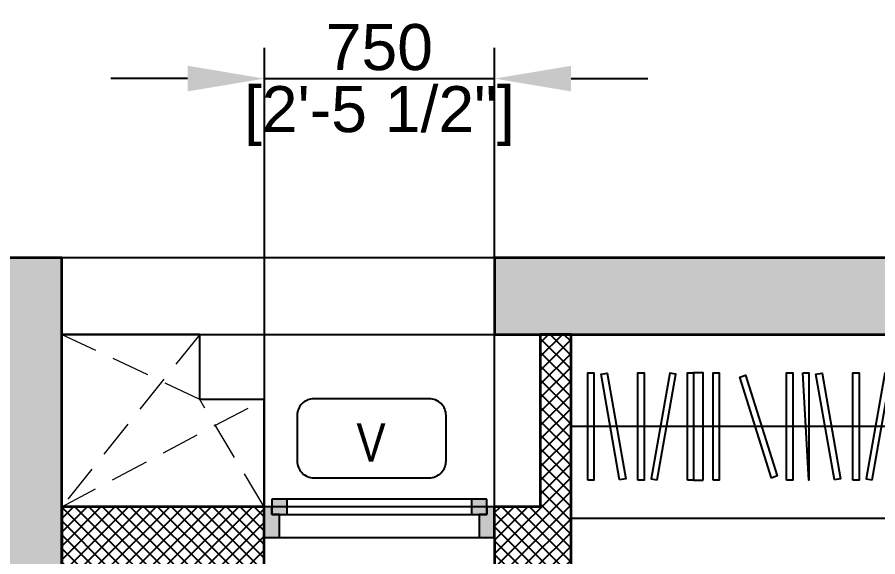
# Model space of a CAD drawing. Header units: millimetres. Extents: x -10395 to 134206, y 1012 to 180803.
# Drawn here: x 122075 to 124881, y 156013 to 157772 of the extents above; entities that cross this region are included whole.
import ezdxf
from ezdxf.enums import TextEntityAlignment as Align

# ---------------------------------------------------------------- set-up
doc = ezdxf.new("R2010")
doc.units = ezdxf.units.MM
doc.linetypes.add('( Hidden )', pattern=[0.375, 0.25, -0.125])
for name, color, linetype in [('A-Dimensions', 4, 'Continuous'), ('A-Hatch', 252, 'Continuous'), ('A-KBR-01-Wardrobe', 253, 'Continuous'), ('A-Room Boundary', 44, 'Continuous'), ('A-Shaft Line', 253, 'Continuous'), ('A-Shaft Wall', 253, 'Continuous'), ('A-Text Main', 44, 'Continuous'), ('A-Ventilator', 4, 'Continuous')]:
    doc.layers.add(name, color=color, linetype=linetype)
doc.layers.add('A-Wall', color=240, linetype='Continuous', lineweight=35)
doc.styles.add('2024-08-29_TOWER-A$0$simplex-0.8', font='simplex.shx', dxfattribs={"width": 0.8})
doc.styles.add('ARIAL', font='ARIALN.TTF')
doc.styles.add('S', font='arial.ttf', dxfattribs={"height": 150})
doc.dimstyles.new('DIMSMALL', dxfattribs={"dimtxt": 150, "dimasz": 250, "dimexe": 100, "dimexo": 100, "dimgap": 25, "dimtad": 1, "dimdec": 0, "dimtxsty": 'S', "dimcen": 0, "dimdle": 100, "dimclrd": 8, "dimclre": 8, "dimclrt": 256, "dimazin": 3, "dimtfac": 1, "dimtdec": 0, "dimtix": 1, "dimtmove": 0, "dimatfit": 3, "dimldrblk": '12_DatumFilled', "dimlwd": -1, "dimlwe": -1, "dimarcsym": 1})

# ---------------------------------------------------------------- blocks, each defined once
blk = doc.blocks.new('*D190')
at = {"layer": 'A-Dimensions', "color": 8, "transparency": 16777216}
for p, q in [((122881, 156150.6), (122881, 157671.6)), ((123631, 156150.6), (123631, 157671.6)), ((122631, 157571.6), (122381, 157571.6)), ((122881, 157571.6), (123631, 157571.6)), ((123881, 157571.6), (124131, 157571.6))]:
    blk.add_line(p, q, dxfattribs=at)
for points in [[(122631, 157613.3), (122631, 157529.9), (122881, 157571.6)], [(123881, 157613.3), (123881, 157529.9), (123631, 157571.6)]]:
    blk.add_solid(points, dxfattribs=at)
at = {"layer": 'Defpoints', "color": 0, "transparency": 16777216}
for p in [(123631, 157571.6), (122881, 156050.6), (123631, 156050.6)]:
    blk.add_point(p, dxfattribs=at)
at = {"layer": 'A-Dimensions', "lineweight": 30, "transparency": 16777216, "char_height": 150, "attachment_point": 5, "style": 'S'}
for s, insert in [('\\A1;750', (123256, 157673.2)), ('\\A1;[2\'-5 1/2"]', (123256, 157449.5))]:
    blk.add_mtext(s, dxfattribs=dict(at, insert=insert))
blk = doc.blocks.new('12_DatumFilled')
at = {"color": 8, "linetype": 'ByBlock'}
blk.add_solid([(0, 0.577), (-1, 0), (0, -0.577)], dxfattribs=at)
blk = doc.blocks.new('3BHK  WEST_UN-3$0$hjjhykl')
at = {"layer": 'A-KBR-01-Wardrobe', "linetype": 'Continuous'}
for points in [[(15771930.5, 1053024.5), (15774675.5, 1053024.8), (15774675.5, 1052424.8), (15771930.5, 1052424.5)], [(15771985.1, 1052549.4), (15771985.1, 1052899.4), (15772005.1, 1052899.4), (15772005.1, 1052549.4)], [(15772088.8, 1052550.3), (15772028, 1052895), (15772047.7, 1052898.4), (15772108.5, 1052553.7)], [(15772148.6, 1052549.4), (15772148.6, 1052899.4), (15772168.6, 1052899.4), (15772168.6, 1052549.4)], [(15772211.5, 1052550.3), (15772272.3, 1052895), (15772252.6, 1052898.4), (15772191.8, 1052553.7)], [(15772309.7, 1052549.4), (15772309.7, 1052899.4), (15772329.7, 1052899.4), (15772329.7, 1052549.4)], [(15772360.7, 1052549.4), (15772360.7, 1052899.4), (15772329.1, 1052899.5), (15772329.1, 1052549.5)], [(15772393.6, 1052549.5), (15772393.6, 1052899.5), (15772413.6, 1052899.5), (15772413.6, 1052549.5)], [(15772633, 1052549.5), (15772633, 1052899.5), (15772653, 1052899.5), (15772653, 1052549.5)], [(15772686, 1052899.5), (15772706, 1052899.5), (15772706, 1052549.5)], [(15772789.6, 1052550.4), (15772728.8, 1052895.1), (15772748.5, 1052898.5), (15772809.3, 1052553.9)], [(15772849.4, 1052549.5), (15772849.4, 1052899.5), (15772869.4, 1052899.5), (15772869.4, 1052549.5)], [(15772912.3, 1052550.4), (15772973.1, 1052895.1), (15772953.4, 1052898.5), (15772892.6, 1052553.9)], [(15773010.5, 1052549.5), (15773010.5, 1052899.5), (15773030.5, 1052899.5), (15773030.5, 1052549.5)], [(15773095, 1052549.5), (15773095, 1052899.5), (15773115, 1052899.5), (15773115, 1052549.5)], [(15773351.4, 1052549.5), (15773351.4, 1052899.5), (15773371.4, 1052899.5), (15773371.4, 1052549.5)], [(15773448.7, 1052550.4), (15773387.9, 1052895.1), (15773407.6, 1052898.5), (15773468.4, 1052553.9)], [(15773508.5, 1052549.5), (15773508.5, 1052899.5), (15773528.5, 1052899.5), (15773528.5, 1052549.5)], [(15773568.2, 1052550.4), (15773629, 1052895.1), (15773609.3, 1052898.5), (15773548.5, 1052553.9)], [(15773666.4, 1052549.5), (15773666.4, 1052899.5), (15773686.4, 1052899.5), (15773686.4, 1052549.5)], [(15773878.1, 1052549.5), (15773878.1, 1052899.5), (15773898.1, 1052899.5), (15773898.1, 1052549.5)], [(15773949.9, 1052549.5), (15773949.9, 1052899.5), (15773969.9, 1052899.5), (15773969.9, 1052549.5)], [(15774047.3, 1052550.4), (15773986.5, 1052895.1), (15774006.2, 1052898.5), (15774066.9, 1052553.9)], [(15774107.1, 1052549.5), (15774107.1, 1052899.5), (15774127.1, 1052899.5), (15774127.1, 1052549.5)], [(15774166.7, 1052550.4), (15774227.5, 1052895.1), (15774207.8, 1052898.5), (15774147.1, 1052553.9)], [(15774265, 1052549.5), (15774265, 1052899.5), (15774285, 1052899.5), (15774285, 1052549.5)], [(15774345.1, 1052549.5), (15774345.1, 1052899.5), (15774365.1, 1052899.5), (15774365.1, 1052549.5)], [(15774404.8, 1052550.4), (15774465.6, 1052895.1), (15774445.9, 1052898.5), (15774385.1, 1052553.9)], [(15774503, 1052549.5), (15774503, 1052899.5), (15774523, 1052899.5), (15774523, 1052549.5)], [(15772583.4, 1052556.6), (15772480.7, 1052885.5), (15772499.5, 1052892.3), (15772602.2, 1052563.4)], [(15773301.9, 1052556.6), (15773182.2, 1052885.5), (15773201, 1052892.3), (15773320.7, 1052563.4)], [(15773746, 1052556.6), (15773865.7, 1052885.5), (15773846.9, 1052892.3), (15773727.2, 1052563.4)]]:
    blk.add_lwpolyline(points, close=True, dxfattribs=at)
blk.add_lwpolyline([(15774675.5, 1052724.4), (15771930.5, 1052724.4)], dxfattribs=at)
blk = doc.blocks.new('A$C4f85aa07')
at = {"layer": 'A-Ventilator', "linetype": 'Continuous'}
for points in [[(25, 175), (75, 175), (75, 225), (25, 225)], [(725, 225), (675, 225), (675, 175), (725, 175)], [(0, 100), (50, 100), (50, 175), (25, 175), (25, 200), (0, 200)], [(750, 200), (725, 200), (725, 175), (700, 175), (700, 100), (750, 100)]]:
    blk.add_hatch(color=256, dxfattribs=at).paths.add_polyline_path(points)
for p, q in [((75, 225), (25, 225)), ((25, 225), (25, 175)), ((675, 225), (75, 225)), ((75, 175), (75, 225)), ((675, 225), (75, 225)), ((725, 225), (675, 225)), ((675, 225), (675, 175)), ((725, 175), (725, 225)), ((0, 200), (0, 100)), ((750, 200), (0, 200)), ((25, 200), (0, 200)), ((0, 200), (0, 100)), ((0, 200), (0, 100)), ((25, 175), (25, 200)), ((675, 200), (75, 200)), ((750, 200), (725, 200)), ((725, 200), (725, 175)), ((750, 200), (750, 100)), ((750, 200), (750, 100)), ((750, 200), (750, 100)), ((50, 175), (25, 175)), ((25, 175), (75, 175)), ((50, 100), (50, 175)), ((75, 175), (675, 175)), ((675, 175), (725, 175)), ((725, 175), (700, 175)), ((700, 175), (700, 100)), ((0, 100), (0, 0)), ((0, 100), (50, 100)), ((0, 100), (0, 0)), ((50, 100), (700, 100)), ((700, 100), (750, 100)), ((750, 100), (750, 0)), ((750, 100), (750, 0)), ((750, 0), (0, 0))]:
    blk.add_line(p, q, dxfattribs=at)
blk = doc.blocks.new('2024-08-29_TOWER-A$0$WNTG')
at = {"layer": 'A-Text Main'}
blk.add_lwpolyline([(-187.8, 246.2), (187.8, 246.2, -0.414214), (242.8, 191.2), (242.8, 43.3, -0.414214), (187.8, -11.7), (-187.8, -11.7, -0.414214), (-242.8, 43.3), (-242.8, 191.2, -0.414214)], format="xyb", close=True, dxfattribs=at)
at = {"layer": 'A-Text Main', "style": '2024-08-29_TOWER-A$0$simplex-0.8', "width": 0.8}
blk.add_attdef('WNTG', text='', height=150, dxfattribs=at).set_placement((-1.6, 43), align=Align.CENTER)
blk = doc.blocks.new('Unit-3')
at = {"layer": 'A-Hatch', "linetype": 'Continuous'}
h = blk.add_hatch(color=256, dxfattribs=at)
h.dxf.hatch_style = 1
h.paths.add_polyline_path([(-11365, 8342.9), (-11365, 12449.9), (-8415, 12449.9), (-8415, 12199.9), (-11115, 12199.9), (-11115, 8542.8), (-7615.5, 8542.8), (-7615.5, 8342.8)])
h.paths.add_polyline_path([(-5855, 8342.8), (-5855, 12449.9), (-6685.1, 12449.9), (-6685.1, 12199.9), (-6055, 12199.9), (-6055, 8342.8)])
h.paths.add_polyline_path([(-4445, 12199.9), (-701.6, 12199.9), (-701.6, 12449.9), (-4445, 12449.9)])
h.paths.add_polyline_path([(-3194.8, 8343.3), (0, 8343.3), (0, 9550.2), (-250, 9550.2), (-250, 8593.4), (-3194.8, 8593.4)])
h.paths.add_polyline_path([(-11115, 7142.9), (-11365, 7142.9), (-11365, 0), (-8023, 0), (-8023, 250), (-11115.4, 250), (-11115.4, 4191), (-6163.4, 4191), (-6163.4, 4391), (-11115, 4391)])
h = blk.add_hatch(dxfattribs=at)
h.set_pattern_fill('ANSI37', color=256, scale=10)
h.set_pattern_definition([(45, (-11365.02, 12449.9), (-22.45064, 22.45064), []), (135, (-11365.02, 12449.9), (-22.45064, -22.45064), [])])
h.paths.add_polyline_path([(-7435.1, 12199.9), (-7435.1, 12449.9), (-7715, 12449.9), (-7715, 12199.9), (-7715, 11516.9), (-7615.5, 11517.4), (-7615.5, 12200.4)])
h.paths.add_polyline_path([(-7615.5, 10666.9), (-7715, 10666.9), (-7715, 9542.8), (-7615.5, 9542.8), (-7615.5, 9606.9), (-6055, 9606.9), (-6055, 9707.5), (-7615.5, 9707.5)])
h.paths.add_polyline_path([(-5855, 8842.8), (-4294.8, 8842.8), (-4294.8, 8342.8), (-4194.8, 8342.8), (-4194.8, 9902.8), (-4294.8, 9902.8), (-4294.8, 8943.4), (-5855, 8943.4)])
h.paths.add_polyline_path([(-4295.3, 12199.9), (-4295.3, 11638.6), (-4445.3, 11638.6), (-4445, 11438), (-4294.8, 11438), (-4295, 10752.8), (-4195, 10752.8), (-4194.8, 12199.9)])
h.paths.add_polyline_path([(-5855.5, 11438), (-5195, 11438), (-5195.2, 11638.6), (-5855.5, 11638.6)])
h.paths.add_polyline_path([(-1888.8, 8342.3), (-1888.8, 7892.9), (-1788.8, 7892.9), (-1788.8, 8342.3)])
h.paths.add_polyline_path([(-2888.2, 8343.3), (-2888.2, 7892.9), (-2638.2, 7892.9), (-2638.2, 8343.3)])
h.paths.add_polyline_path([(-2888.2, 4441), (-2888.2, 4892.9), (-2638.4, 4892.9), (-2638.4, 4441)])
h.paths.add_polyline_path([(-1724.4, 4191), (-1724.7, 3590.1), (-1825.2, 3590.1), (-1824.9, 4191)])
h.paths.add_polyline_path([(-1024.4, 4191), (-1024.4, 3691), (-1124.4, 3691), (-1124.4, 4191)])
h.paths.add_polyline_path([(-1724.4, 250), (-1724.4, 2590.1), (-1824.9, 2590.1), (-1824.9, 250)])
h.paths.add_polyline_path([(-5163.4, 3191), (-6173, 3191), (-6173, 3091.6), (-5163.4, 3091.6)])
h.paths.add_polyline_path([(-7123, 3191), (-7123, 0), (-7023.5, 0), (-7023.5, 796.1), (-6873.3, 796.1), (-6873, 905.7), (-7023, 905.7), (-7023, 3191)])
h.paths.add_polyline_path([(-5163.4, 905.7), (-6123, 905.7), (-6123.1, 796), (-5163.5, 796)])
at = {"layer": 'A-Room Boundary', "color": 3, "linetype": 'Continuous'}
blk.add_lwpolyline([(-4194.8, 12199.9), (-250, 12199.9), (-250, 8593.4), (-4194.8, 8593.4)], close=True, dxfattribs=at)
at = {"layer": 'A-Shaft Line', "linetype": '( Hidden )', "lineweight": 0, "ltscale": 500}
for points in [[(-5195.4, 11638.6), (-5405.5, 11988), (-5855.6, 12200.3)], [(-5405.5, 12200.2), (-5855.5, 11638.6), (-5195.5, 11988)]]:
    blk.add_lwpolyline(points, dxfattribs=at)
at = {"layer": 'A-Shaft Wall', "linetype": 'Continuous'}
for points in [[(-5855, 12200.2), (-4445, 12200.2), (-4445, 12449.9), (-5855, 12449.9)], [(-5195.4, 11638.6), (-5195.5, 11988), (-5405.5, 11988), (-5405.5, 12200.2), (-5855.6, 12200.2), (-5855.5, 11638.6)]]:
    blk.add_lwpolyline(points, close=True, dxfattribs=at)
at = {"layer": 'A-Wall'}
for points in [[(-5855, 8342.8), (-5855, 12449.9), (-6685.1, 12449.9), (-6685.1, 12199.9), (-6055, 12199.9), (-6055, 8342.8)], [(-4445, 12199.9), (-701.6, 12199.9), (-701.6, 12449.9), (-4445, 12449.9)], [(-4295.3, 12199.9), (-4295.3, 11638.6), (-4445.3, 11638.6), (-4445, 11438), (-4294.8, 11438), (-4295, 10752.8), (-4195, 10752.8), (-4194.8, 12199.9)], [(-5855.5, 11438), (-5195, 11438), (-5195.2, 11638.6), (-5855.5, 11638.6)]]:
    blk.add_lwpolyline(points, close=True, dxfattribs=at)
at = {"layer": 'A-KBR-01-Wardrobe', "ltscale": 600}
blk.add_blockref('3BHK  WEST_UN-3$0$hjjhykl', (-15776125.3, -1040824.6), dxfattribs=at)
at = {"layer": 'A-Text Main'}
ref = blk.add_blockref('2024-08-29_TOWER-A$0$WNTG', (-4845.3, 11978.9), dxfattribs=dict(at, xscale=-1, rotation=180))
ref.add_attrib('WNTG', 'V', dxfattribs={"height": 125, "style": 'ARIAL'}).set_placement((-4846.9, 11785.5), align=Align.CENTER)
at = {"layer": 'A-Ventilator', "linetype": 'Continuous'}
blk.add_blockref('A$C4f85aa07', (-5195, 11438), dxfattribs=at)

msp = doc.modelspace()

# ---------------------------------------------------------------- dimensions: what is measured, and where the dimension line sits
at = {"layer": 'A-Dimensions', "lineweight": 30}
dim = msp.add_linear_dim(base=(123631, 157571.6), p1=(122881, 156050.6), p2=(123631, 156050.6), dimstyle='DIMSMALL', dxfattribs=at)
dim.commit()
dim.dimension.update_dxf_attribs({"geometry": '*D190', "text_midpoint": (123256, 157571.6)})

# ---------------------------------------------------------------- next in the draw order: block references
at = {"linetype": 'Continuous'}
msp.add_blockref('Unit-3', (128075.8, 144537.8), dxfattribs=at)

doc.saveas('drawing.dxf')
